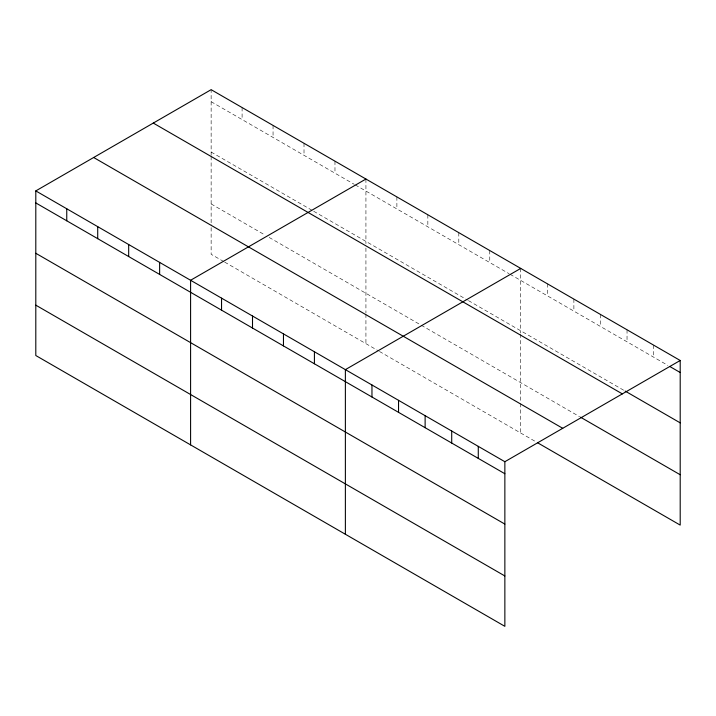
<?xml version="1.0" encoding="UTF-8"?>
<svg xmlns="http://www.w3.org/2000/svg" width="716" height="716" viewBox="0 0 716 716"><rect width="100%" height="100%" fill="white"/><g stroke="black" fill="none" stroke-linecap="round" stroke-linejoin="round"><path stroke-width="0.54" stroke-dasharray="3.58 2.69" d="M211.139 155.363L211.139 89.67M211.139 101.69L354.322 184.361M355.288 184.916L509.112 273.727M510.078 274.282L667.858 365.384M211.139 152.052L312.722 210.701M313.689 211.256L467.512 300.067M468.479 300.622L625.14 391.07M211.139 203.935L265.314 235.206M269.18 237.444L579.575 416.649M223.714 261.546L211.139 254.287L211.139 224.734M224.681 262.11L378.504 350.921M379.471 351.475L536.857 442.336M653.618 345.139L653.618 357.159M627.037 329.79L627.037 341.809M600.456 314.44L600.456 326.469M573.883 299.1L573.883 311.12M547.301 283.751L547.301 295.771M520.72 268.411L520.72 332.994M520.72 334.095L520.72 402.374M520.72 403.466L520.72 433.019M489.762 250.537L489.762 262.557M458.804 232.655L458.804 244.684M427.846 214.782L427.846 226.811M396.888 196.909L396.888 208.938M365.93 179.036L365.93 243.628M365.93 248.04L365.93 313.008M365.93 314.1L365.93 343.653M334.972 161.163L334.972 173.191M304.014 143.29L304.014 155.318M273.056 125.416L273.056 137.445M242.097 107.543L242.097 119.563M211.139 156.464L211.139 223.634"/><path stroke-width="1.07" d="M35.8 190.904L504.861 461.713L504.861 626.33L35.8 355.521L35.8 190.904L211.139 89.67L680.2 360.479L680.2 525.097L537.805 442.891M365.93 179.036L190.59 280.269L190.59 444.887M520.72 268.411L345.38 369.635L345.38 534.252M504.861 461.713L680.2 360.479M669.755 366.476L680.2 372.508M625.14 391.07L680.2 422.861M153.278 123.08L622.338 393.89M580.524 417.195L680.2 474.744M93.662 157.493L562.722 428.302M35.8 202.923L504.861 473.732M35.8 253.276L504.861 524.094M35.8 305.159L504.861 575.968M478.279 446.363L478.279 458.392M451.707 431.023L451.707 443.043M425.125 415.674L425.125 427.694M398.543 400.325L398.543 412.353M371.962 384.984L371.962 397.004M314.422 351.762L314.422 363.782M283.464 333.889L283.464 345.909M252.506 316.016L252.506 328.035M221.548 298.142L221.548 310.162M159.632 262.396L159.632 274.416M128.674 244.523L128.674 256.543M97.716 226.65L97.716 238.67M66.758 208.777L66.758 220.796"/></g></svg>
